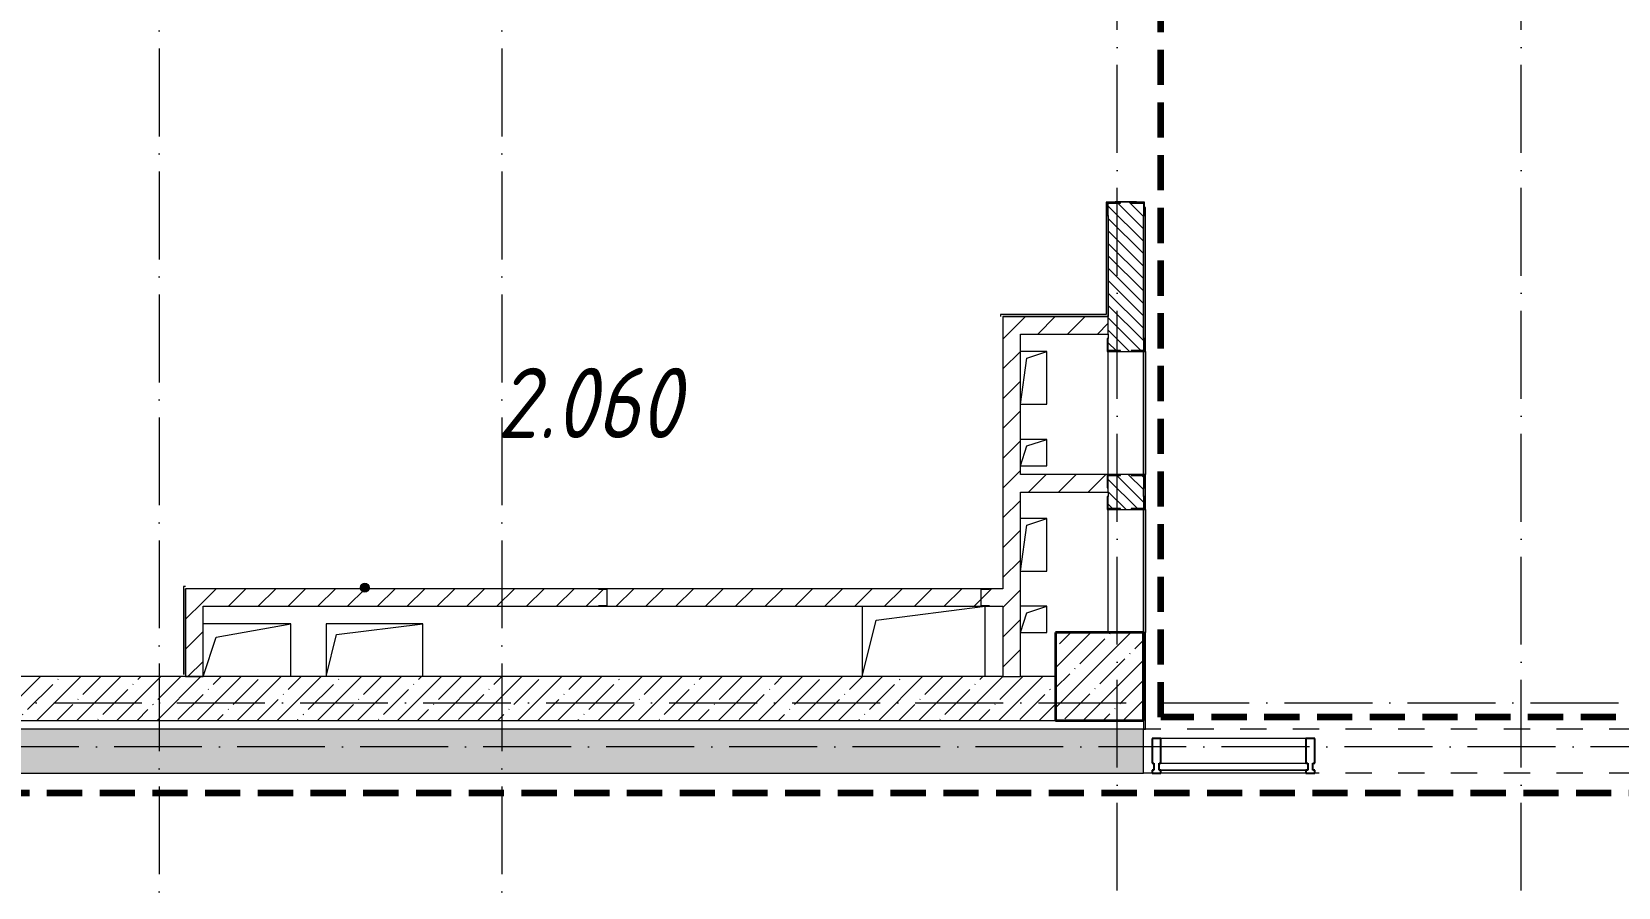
# Model space of a CAD drawing. Header units: millimetres. Extents: x -12989 to 629078, y -109036 to 555275.
# Drawn here: x -8445 to 582, y -95815 to -90944 of the extents above; entities that cross this region are included whole.
import ezdxf

# ---------------------------------------------------------------- set-up
doc = ezdxf.new("R2010")
doc.units = ezdxf.units.MM
for name, pattern in [('50_200_ШТРИХ_1Т_ш5_п1_п1_', [700, 500, -100, 0, -100]), ('Штрих короткий', [300, 150, -150]), ('Штриховая _2 мм - 1 мм_', [300, 200, -100])]:
    doc.linetypes.add(name, pattern=pattern)
for name, color, linetype, lineweight in [('4 -стяжа', 7, 'Continuous', 30), ('Импосты витража', 7, 'Continuous', 9), ('Импосты витража-1', 7, 'Continuous', 25), ('Марки помещений', 7, 'Continuous', 9), ('Марки стен', 7, 'Continuous', 9), ('Несущие колонны', 7, 'Continuous', 9), ('Несущие колонны-1', 7, 'Continuous', 35), ('Обобщенные модели', 7, 'Continuous', 9), ('Общие ребра', 7, 'Continuous', 9), ('Оси-2', 7, '50_200_ШТРИХ_1Т_ш5_п1_п1_', 9), ('Остекление-1', 7, 'Continuous', 9), ('Перемычка-1', 7, 'Штрих короткий', 9), ('Стены', 7, 'Continuous', 9), ('Стены-1', 7, 'Continuous', 13), ('Штриховка разреза-1', 7, 'Continuous', 9)]:
    doc.layers.add(name, color=color, linetype=linetype, lineweight=lineweight)
doc.layers.add('СТ-1_1', color=7, linetype='Штриховая _2 мм - 1 мм_', lineweight=90, true_color=0x888888)
doc.layers.get('4 -стяжа').off()
doc.styles.add('ISOCPEUR_I_2', font='isocpeui.ttf', dxfattribs={"width": 0.85, "height": 2.3})
pattern_1 = [(45, (0, 0), (-84.8528, 84.8528), [])]
pattern_2 = [(45, (0, 0), (-114.04925, 114.04925), []), (45, (114.05, 0), (-114.04925, 114.04925), [201.612, -40.322, 3.353, -36.97])]

# ---------------------------------------------------------------- blocks, each defined once
blk = doc.blocks.new('ось2эт')
at = {"layer": 'Оси-2'}
for p, q in [((-7720.1, -54635.1), (-7720.1, -108435.9)), ((-5770.1, -54635.1), (-5770.1, -108435.9)), ((-2270.1, -108435.9), (-2270.1, -54635.1)), ((29.9, -108435.9), (29.9, -54635.1)), ((-11118.8, -94765.3), (15729.9, -94765.3)), ((96138.3, -95015.3), (-12388.8, -95015.3))]:
    blk.add_line(p, q, dxfattribs=at)
blk = doc.blocks.new('BSC_Колонна _Прямоугольная - 500х500-V42-АИ2_02_План отделки стен 2-го этажа _Часть 2_')
at = {"layer": 'Несущие колонны'}
h = blk.add_hatch(dxfattribs=at)
h.set_pattern_fill('FP_50', color=256, style=0, pattern_type=2)
h.set_pattern_definition([(45, (-7700, -11600), (-114.0493, 114.0493), []), (45, (-7585.95, -11600), (-114.0493, 114.0493), [201.613, -40.323, 3.353, -36.97])])
h.paths.add_polyline_path([(-250, -250), (250, -250), (250, 250), (-250, 250)], flags=0)
at = {"layer": 'Несущие колонны-1'}
for p, q in [((250, 250), (-250, 250)), ((-250, 250), (-250, -250)), ((250, -250), (250, 250)), ((-250, -250), (250, -250))]:
    blk.add_line(p, q, dxfattribs=at)
blk = doc.blocks.new('Прямоугольный импост - Импост структурный с накладкой - 180мм-26940402-АИ2_02_План отделки стен 2-го этажа _Часть 2_')
at = {"layer": 'Импосты витража-1'}
for p, q in [((-25, 0), (-25, 17)), ((-25, 17), (25, 17)), ((-15, 0), (-25, 0)), ((-15, -40), (-15, 0)), ((25, 0), (15, 0)), ((15, 0), (15, -40)), ((25, 17), (25, 0)), ((-25, -180), (-25, -40)), ((-25, -40), (-15, -40)), ((15, -40), (25, -40)), ((25, -40), (25, -180)), ((25, -180), (-25, -180))]:
    blk.add_line(p, q, dxfattribs=at)
blk = doc.blocks.new('PNS_Панель прямоугольная2 - Нр_Стекло - 40мм-26940512-АИ2_02_План отделки стен 2-го этажа _Часть 2_')
at = {"layer": 'Остекление-1'}
for p, q in [((-412.5, 40), (412.5, 40)), ((-422.5, 0), (422.5, 0)), ((412.5, 0), (-412.5, 0))]:
    blk.add_line(p, q, dxfattribs=at)
blk = doc.blocks.new('Прямоугольный импост - Импост структурный с накладкой - 180мм-23818297-АИ2_02_План отделки стен 2-го этажа _Часть 2_')
at = {"layer": 'Импосты витража'}
for p, q in [((11850, 11247), (11025, 11247)), ((11850, 11050), (11025, 11050))]:
    blk.add_line(p, q, dxfattribs=at)
blk = doc.blocks.new('Прямоугольный импост - Импост структурный с накладкой - 180мм-26940403-АИ2_02_План отделки стен 2-го этажа _Часть 2_')
at = {"layer": 'Импосты витража-1'}
for p, q in [((-25, 0), (-25, 17)), ((-25, 17), (25, 17)), ((-15, 0), (-25, 0)), ((-15, -40), (-15, 0)), ((25, 0), (15, 0)), ((15, 0), (15, -40)), ((25, 17), (25, 0)), ((-25, -180), (-25, -40)), ((-25, -40), (-15, -40)), ((15, -40), (25, -40)), ((25, -40), (25, -180)), ((25, -180), (-25, -180))]:
    blk.add_line(p, q, dxfattribs=at)
blk = doc.blocks.new('Проем_Дверь_Прямоугольный - 4000х2400h_витражные проемы-26940178-АИ2_02_План отделки стен 2-го этажа _Часть 2_')
at = {"layer": 'Перемычка-1'}
for p, q in [((2000, 125), (-2000, 125)), ((2000, -125), (-2000, -125))]:
    blk.add_line(p, q, dxfattribs=at)
blk = doc.blocks.new('Фахверк_СКБ_Уголок - 200_3960_зеркало-28268689-АИ2_02_План отделки стен 2-го этажа _Часть 2_')
at = {"layer": 'Обобщенные модели'}
for p, q in [((200, 156), (125, 156)), ((125, 156), (125, 81)), ((131, 81), (131, 150)), ((131, 150), (200, 150)), ((200, 150), (200, 156)), ((125, 81), (131, 81)), ((131, 19), (125, 19)), ((125, 19), (125, -56)), ((131, -50), (131, 19)), ((125, -56), (200, -56)), ((200, -50), (131, -50)), ((200, -56), (200, -50))]:
    blk.add_line(p, q, dxfattribs=at)
blk = doc.blocks.new('154_Стойка_СКБ_Уголок - СМ-2180_200-28268025-АИ2_02_План отделки стен 2-го этажа _Часть 2_')
at = {"layer": 'Обобщенные модели'}
for p, q in [((125, 156), (125, 81)), ((200, 156), (125, 156)), ((131, 81), (131, 150)), ((131, 150), (200, 150)), ((200, 150), (200, 156)), ((125, 81), (131, 81)), ((131, 19), (125, 19)), ((125, 19), (125, -56)), ((131, -50), (131, 19)), ((125, -56), (200, -56)), ((200, -50), (131, -50)), ((200, -56), (200, -50))]:
    blk.add_line(p, q, dxfattribs=at)
blk = doc.blocks.new('Стойка_Влож_Полоса боковая - Полоса-28213942-АИ2_02_План отделки стен 2-го этажа _Часть 2_')
at = {"layer": 'Обобщенные модели'}
for p, q in [((-5, 60), (0, 60)), ((-5, -60), (-5, 60)), ((0, 31), (0, -31)), ((0, -60), (-5, -60))]:
    blk.add_line(p, q, dxfattribs=at)
blk = doc.blocks.new('154_Фахверк_СКБ_Швеллер - Тип_100_3960-28318856-АИ2_02_План отделки стен 2-го этажа _Часть 2_')
at = {"layer": 'Обобщенные модели'}
for p, q in [((175, 50), (125, 50)), ((125, 50), (125, -50)), ((128, 47), (175, 47)), ((128, -47), (128, 47)), ((175, 47), (175, 50)), ((125, -50), (175, -50)), ((175, -47), (128, -47)), ((175, -50), (175, -47))]:
    blk.add_line(p, q, dxfattribs=at)
blk = doc.blocks.new('AR_Отверстие прямоугольное _в плите_ - AR_Отверстие прямоугольное _в плите_-V191-АИ2_02_План отделки стен 2-го этажа _Часть 2_')
at = {"layer": 'Обобщенные модели'}
for p, q in [((75, 75), (-75, 75)), ((-75, -75), (-37.5, 37.5)), ((-37.5, 37.5), (75, 75)), ((75, -75), (75, 75)), ((-75, -75), (75, -75))]:
    blk.add_line(p, q, dxfattribs=at)
blk = doc.blocks.new('AR_Отверстие прямоугольное _в плите_ - AR_Отверстие прямоугольное _в плите_-V192-АИ2_02_План отделки стен 2-го этажа _Часть 2_')
at = {"layer": 'Обобщенные модели'}
for p, q in [((75, 150), (-75, 150)), ((-75, -150), (-37.5, 112.5)), ((-37.5, 112.5), (75, 150)), ((75, -150), (75, 150)), ((-75, -150), (75, -150))]:
    blk.add_line(p, q, dxfattribs=at)
blk = doc.blocks.new('AR_Отверстие прямоугольное _в плите_ - AR_Отверстие прямоугольное _в плите_-30552525-АИ2_02_План отделки стен 2-го этажа _Часть 2_')
at = {"layer": 'Обобщенные модели'}
for p, q in [((-350, 200), (-350, -200)), ((-270, 120), (350, 200)), ((350, -200), (350, 200)), ((-350, -200), (-270, 120))]:
    blk.add_line(p, q, dxfattribs=at)
blk = doc.blocks.new('AR_Отверстие прямоугольное _в плите_ - AR_Отверстие прямоугольное _в плите_-30459267-АИ2_02_План отделки стен 2-го этажа _Часть 2_')
at = {"layer": 'Обобщенные модели'}
for p, q in [((250, 150), (-250, 150)), ((-175, 75), (250, 150)), ((250, -150), (250, 150)), ((-250, -150), (-175, 75))]:
    blk.add_line(p, q, dxfattribs=at)
blk = doc.blocks.new('AR_Отверстие прямоугольное _в плите_ - AR_Отверстие прямоугольное _в плите_-30552596-АИ2_02_План отделки стен 2-го этажа _Часть 2_')
at = {"layer": 'Обобщенные модели'}
for p, q in [((275, 150), (-275, 150)), ((-275, 150), (-275, -150)), ((-215, 90), (275, 150)), ((275, -150), (275, 150)), ((-275, -150), (-215, 90))]:
    blk.add_line(p, q, dxfattribs=at)
blk = doc.blocks.new('154_Фахверк_СКБ_Швеллер - Тип_100_3960_зеркало-36793856-АИ2_02_План отделки стен 2-го этажа _Часть 2_')
at = {"layer": 'Обобщенные модели'}
for p, q in [((175, 50), (125, 50)), ((125, 50), (125, -50)), ((128, 47), (175, 47)), ((128, -47), (128, 47)), ((175, 47), (175, 50)), ((125, -50), (175, -50)), ((175, -47), (128, -47)), ((175, -50), (175, -47))]:
    blk.add_line(p, q, dxfattribs=at)
blk = doc.blocks.new('0125-Р-ОО-Ш2-АР-о_23_10_2024_rvt-1-АИ2_02_План отделки стен 2-го этажа _Часть 2_')
at = {"layer": 'Штриховка разреза-1'}
h = blk.add_hatch(dxfattribs=at)
h.set_pattern_fill('FP_2', color=256, style=0, pattern_type=2)
h.set_pattern_definition([(135, (0, 0), (-35.35534, -35.35534), [])])
h.paths.add_polyline_path([(7881, 12550), (7881, 12556), (7950, 12556), (7950, 12744), (7881, 12744), (7881, 12750), (7819, 12750), (7819, 12744), (7750, 12744), (7750, 12556), (7819, 12556), (7819, 12550)], flags=0)
h.paths.add_polyline_path([(7881, 13450), (7881, 13456), (7950, 13456), (7950, 14294), (7881, 14294), (7881, 14300), (7819, 14300), (7819, 14294), (7750, 14294), (7750, 13456), (7819, 13456), (7819, 13450)], flags=0)
h.paths.add_polyline_path([(7950, 15450), (7950, 15750), (7750, 15750), (7750, 15450), (7910, 15450)], flags=0)
h = blk.add_hatch(dxfattribs=at)
h.set_pattern_fill('FP_3', color=256, style=0, pattern_type=2)
h.set_pattern_definition(pattern_1)
h.paths.add_polyline_path([(7250, 11600), (7250, 13650), (7150, 13650), (7150, 11600)], flags=0)
h = blk.add_hatch(dxfattribs=at)
h.set_pattern_fill('FP_3', color=256, style=0, pattern_type=2)
h.set_pattern_definition(pattern_1)
h.paths.add_polyline_path([(7750, 13550), (7750, 13650), (7250, 13650), (7250, 13550)], flags=0)
h = blk.add_hatch(dxfattribs=at)
h.set_pattern_fill('FP_3', color=256, style=0, pattern_type=2)
h.set_pattern_definition(pattern_1)
h.paths.add_polyline_path([(7750, 12650), (7750, 12675), (7744, 12675), (7744, 12750), (7250, 12750), (7250, 12650), (7744, 12650)], flags=0)
h = blk.add_hatch(dxfattribs=at)
h.set_pattern_fill('FP_3', color=256, style=0, pattern_type=2)
h.set_pattern_definition(pattern_1)
h.paths.add_polyline_path([(2600, 11600), (2600, 12100), (2500, 12100), (2500, 11600)], flags=0)
h = blk.add_hatch(dxfattribs=at)
h.set_pattern_fill('FP_3', color=256, style=0, pattern_type=2)
h.set_pattern_definition(pattern_1)
h.paths.add_polyline_path([(7150, 12000), (7150, 12100), (7075, 12100), (7075, 12097), (7028, 12097), (7028, 12003), (7075, 12003), (7075, 12000), (7139.2, 12000)], flags=0)
h.paths.add_polyline_path([(7025, 12000), (7025, 12100), (4900, 12100), (4900, 12000), (5275.2, 12000)], flags=0)
h.paths.add_polyline_path([(4850, 12000), (4850, 12003), (4897, 12003), (4897, 12097), (4850, 12097), (4850, 12100), (2600, 12100), (2600, 12000)], flags=0)
h = blk.add_hatch(dxfattribs=at)
h.set_pattern_fill('FP_1', color=256, style=0, pattern_type=2)
h.set_pattern_definition(pattern_2)
h.paths.add_polyline_path([(7450, 11350), (7450, 11600), (400, 11600), (400, 11350), (7139.2, 11350)], flags=0)
h = blk.add_hatch(dxfattribs=at)
h.set_pattern_fill('FP_1', color=256, style=0, pattern_type=2)
h.set_pattern_definition(pattern_2)
h.paths.add_polyline_path([(25900, 11050), (25900, 11300), (25000, 11300), (25000, 11050)], flags=0)
h.paths.add_polyline_path([(22900, 11050), (22900, 11300), (15250, 11300), (15250, 11050), (20187, 11050)], flags=0)
h.paths.add_polyline_path([(12731.1, 11050), (13150, 11050), (13150, 11300), (11950, 11300), (11950, 11050)], flags=0)
h.paths.add_polyline_path([(7139.2, 11050), (7950, 11050), (7950, 11300), (400, 11300), (400, 11050), (5275.2, 11050)], flags=0)
at = {"layer": 'Общие ребра'}
for p, q in [((7750, 13550), (7750, 13650)), ((7750, 12650), (7750, 12675)), ((7150, 11600), (7250, 11600))]:
    blk.add_line(p, q, dxfattribs=at)
at = {"layer": 'Стены'}
for p, q in [((7750, 12750), (7750, 13450)), ((7950, 13450), (7950, 12750)), ((7750, 11850), (7750, 12550)), ((7950, 12550), (7950, 11850))]:
    blk.add_line(p, q, dxfattribs=at)
at = {"layer": 'Стены-1'}
for p, q in [((7750, 14225), (7750, 13650)), ((7950, 13525), (7950, 14225)), ((7150, 13650), (7150, 12100)), ((7250, 13650), (7150, 13650)), ((7750, 13650), (7250, 13650)), ((7250, 12750), (7250, 13550)), ((7250, 13550), (7750, 13550)), ((7750, 13550), (7750, 13525)), ((7819, 13450), (7881, 13450)), ((7744, 12750), (7250, 12750)), ((7881, 12750), (7819, 12750)), ((7250, 11600), (7250, 12650)), ((7250, 12650), (7750, 12650)), ((7750, 12650), (7750, 12625)), ((7950, 12625), (7950, 12675)), ((7819, 12550), (7881, 12550)), ((2500, 12100), (2500, 11600)), ((2600, 12100), (2500, 12100)), ((4850, 12100), (2600, 12100)), ((7025, 12100), (4900, 12100)), ((7150, 12100), (7075, 12100)), ((2600, 12000), (4850, 12000)), ((2600, 11600), (2600, 12000)), ((4900, 12000), (7025, 12000)), ((7075, 12000), (7150, 12000)), ((7150, 12000), (7150, 11600)), ((7150, 11600), (400, 11600)), ((2500, 11600), (2600, 11600)), ((7450, 11600), (7250, 11600)), ((400, 11350), (7450, 11350)), ((7950, 11300), (400, 11300)), ((7950, 11050), (7950, 11300)), ((400, 11050), (7950, 11050))]:
    blk.add_line(p, q, dxfattribs=at)
for name, p, rotation in [('154_Стойка_СКБ_Уголок - СМ-2180_200-28268025-АИ2_02_План отделки стен 2-го этажа _Часть 2_', (7800, 14425), 269.9999999999999), ('Стойка_Влож_Полоса боковая - Полоса-28213942-АИ2_02_План отделки стен 2-го этажа _Часть 2_', (7850, 14300), 269.9999999999999), ('154_Стойка_СКБ_Уголок - СМ-2180_200-28268025-АИ2_02_План отделки стен 2-го этажа _Часть 2_', (7900, 13325), 89.99999999999991), ('Фахверк_СКБ_Уголок - 200_3960_зеркало-28268689-АИ2_02_План отделки стен 2-го этажа _Часть 2_', (7800, 12875), 269.9999999999999), ('Фахверк_СКБ_Уголок - 200_3960_зеркало-28268689-АИ2_02_План отделки стен 2-го этажа _Часть 2_', (7900, 12425), 89.99999999999991), ('154_Фахверк_СКБ_Швеллер - Тип_100_3960-28318856-АИ2_02_План отделки стен 2-го этажа _Часть 2_', (5025, 12050), 180)]:
    blk.add_blockref(name, p, dxfattribs=dict(rotation=rotation))
for name, p in [('AR_Отверстие прямоугольное _в плите_ - AR_Отверстие прямоугольное _в плите_-V192-АИ2_02_План отделки стен 2-го этажа _Часть 2_', (7325, 13300)), ('AR_Отверстие прямоугольное _в плите_ - AR_Отверстие прямоугольное _в плите_-V191-АИ2_02_План отделки стен 2-го этажа _Часть 2_', (7325, 12875)), ('AR_Отверстие прямоугольное _в плите_ - AR_Отверстие прямоугольное _в плите_-V192-АИ2_02_План отделки стен 2-го этажа _Часть 2_', (7325, 12350)), ('154_Фахверк_СКБ_Швеллер - Тип_100_3960_зеркало-36793856-АИ2_02_План отделки стен 2-го этажа _Часть 2_', (6900, 12050)), ('AR_Отверстие прямоугольное _в плите_ - AR_Отверстие прямоугольное _в плите_-30552525-АИ2_02_План отделки стен 2-го этажа _Часть 2_', (6700, 11800)), ('AR_Отверстие прямоугольное _в плите_ - AR_Отверстие прямоугольное _в плите_-V191-АИ2_02_План отделки стен 2-го этажа _Часть 2_', (7325, 11925)), ('AR_Отверстие прямоугольное _в плите_ - AR_Отверстие прямоугольное _в плите_-30459267-АИ2_02_План отделки стен 2-го этажа _Часть 2_', (2850, 11750)), ('AR_Отверстие прямоугольное _в плите_ - AR_Отверстие прямоугольное _в плите_-30552596-АИ2_02_План отделки стен 2-го этажа _Часть 2_', (3575, 11750)), ('BSC_Колонна _Прямоугольная - 500х500-V42-АИ2_02_План отделки стен 2-го этажа _Часть 2_', (7700, 11600)), ('Проем_Дверь_Прямоугольный - 4000х2400h_витражные проемы-26940178-АИ2_02_План отделки стен 2-го этажа _Часть 2_', (9950, 11175)), ('Прямоугольный импост - Импост структурный с накладкой - 180мм-23818297-АИ2_02_План отделки стен 2-го этажа _Часть 2_', (-2975, 0)), ('PNS_Панель прямоугольная2 - Нр_Стекло - 40мм-26940512-АИ2_02_План отделки стен 2-го этажа _Часть 2_', (8462.5, 11067))]:
    blk.add_blockref(name, p)
at = {"extrusion": (0, 0, -1), "rotation": 180}
for name, p in [('Прямоугольный импост - Импост структурный с накладкой - 180мм-26940403-АИ2_02_План отделки стен 2-го этажа _Часть 2_', (-8025, 11067)), ('Прямоугольный импост - Импост структурный с накладкой - 180мм-26940402-АИ2_02_План отделки стен 2-го этажа _Часть 2_', (-8900, 11067))]:
    blk.add_blockref(name, p, dxfattribs=at)
blk = doc.blocks.new('2ч2эт')
at = {"layer": 'Марки стен'}
h = blk.add_hatch(color=256, dxfattribs=at)
edge = h.paths.add_edge_path(flags=0)
edge.add_arc((-6549.3, -94109.3), 25, 0, 360)
blk.add_circle((-6549.3, -94109.3), 25, dxfattribs=at)
at = {"layer": 'СТ-1_1'}
for p, q in [((-2020.1, -94847.3), (-2020.1, -57027.3)), ((1767.9, -94847.3), (-2020.1, -94847.3)), ((-9558.1, -95277.3), (17967.9, -95277.3))]:
    blk.add_line(p, q, dxfattribs=at)
at = {"layer": 'Стены'}
for p, q in [((-2120.1, -93465.3), (-2120.1, -92765.3)), ((-2108.1, -92765.3), (-2108.1, -93465.3)), ((-2120.1, -94365.3), (-2120.1, -93665.3)), ((-2108.1, -93665.3), (-2108.1, -94365.3))]:
    blk.add_line(p, q, dxfattribs=at)
at = {"layer": 'Стены-1'}
for p, q in [((-2332.1, -91915.3), (-2332.1, -92553.3)), ((-2326.1, -91915.3), (-2332.1, -91915.3)), ((-2108.1, -91945.3), (-2114.1, -91945.3)), ((-2108.1, -92765.3), (-2108.1, -91945.3)), ((-2320.1, -92565.3), (-2320.1, -91990.3)), ((-2120.1, -91990.3), (-2120.1, -92690.3)), ((-2332.1, -92553.3), (-2932.1, -92553.3)), ((-2932.1, -92553.3), (-2932.1, -92565.3)), ((-2920.1, -92565.3), (-2320.1, -92565.3)), ((-2114.1, -92765.3), (-2108.1, -92765.3)), ((-2108.1, -93465.3), (-2114.1, -93465.3)), ((-2108.1, -93665.3), (-2108.1, -93465.3)), ((-2120.1, -93540.3), (-2120.1, -93590.3)), ((-2114.1, -93665.3), (-2108.1, -93665.3)), ((-7570.1, -94103.3), (-7582.1, -94103.3)), ((-7582.1, -94103.3), (-7582.1, -94603.3)), ((-7570.1, -94603.3), (-7570.1, -94115.3)), ((-2108.1, -94365.3), (-2120.1, -94365.3)), ((-2108.1, -94915.3), (-2108.1, -94365.3)), ((-2120.1, -94865.3), (-2120.1, -94915.3)), ((-2120.1, -94915.3), (-2108.1, -94915.3))]:
    blk.add_line(p, q, dxfattribs=at)
blk.add_blockref('0125-Р-ОО-Ш2-АР-о_23_10_2024_rvt-1-АИ2_02_План отделки стен 2-го этажа _Часть 2_', (-10070.1, -106215.3))
at = {"layer": 'Марки помещений', "color": 3, "insert": (-5798.9, -92857.7), "char_height": 400, "width": 785.654, "attachment_point": 1, "style": 'ISOCPEUR_I_2'}
blk.add_mtext('2.060', dxfattribs=at)

msp = doc.modelspace()

# ---------------------------------------------------------------- block references
at = {"layer": '4 -стяжа'}
for name in ['ось2эт', '2ч2эт']:
    msp.add_blockref(name, (0, 0), dxfattribs=at)

doc.saveas('drawing.dxf')
